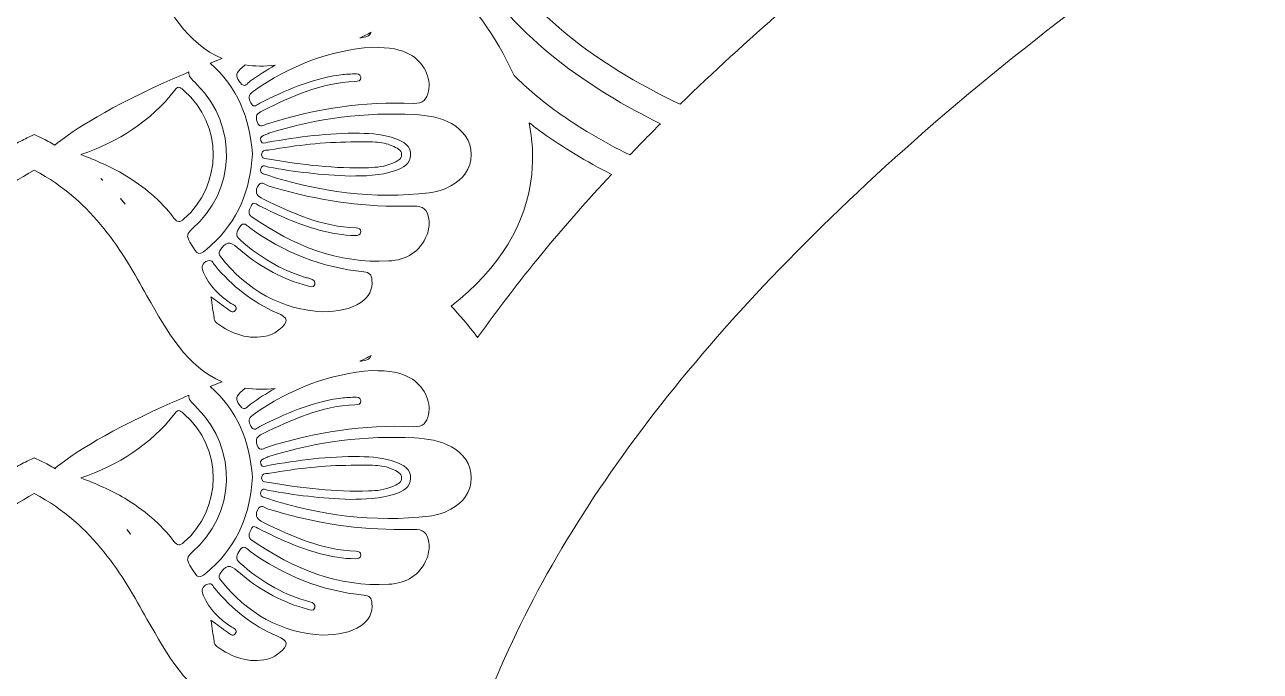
# Model space of a CAD drawing. Extents: x 705 to 2296, y -2914 to -85.
# Drawn here: x 1496.9 to 1958.3, y -1538.7 to -1297.2 of the extents above; entities that cross this region are included whole.
import ezdxf

# ---------------------------------------------------------------- set-up
doc = ezdxf.new("R2010")
doc.units = 0
doc.header["$MEASUREMENT"] = 0
doc.layers.add('Layer 1', color=7, linetype='Continuous')

# ---------------------------------------------------------------- blocks, each defined once
blk = doc.blocks.new('block 2')
at = {"layer": 'Layer 1', "lineweight": 0}
for points, knots in [([(2257.73, -639.78), (2234.93, -597.81), (2201.23, -557.75), (2160.32, -523.94), (2075.55, -453.89), (1964.94, -394.11), (1840.32, -350.94), (1840.32, -350.94), (1840.32, -350.93), (1840.32, -350.93), (1839.87, -348.96), (1839.3, -346.94), (1838.61, -344.88), (1837.07, -340.33), (1834.39, -333.76), (1828.95, -329.25), (1828.26, -328.68), (1827.55, -328.14), (1826.81, -327.67), (1826.81, -327.67), (1826.81, -327.67), (1826.79, -327.67), (1828.33, -308.78), (1824.73, -289.41), (1816.02, -270), (1811.57, -260.06), (1804.2, -253.12), (1797.06, -246.39), (1791.32, -240.98), (1785.89, -235.87), (1782.26, -229.5), (1781.17, -227.6), (1780.25, -225.55), (1779.27, -223.36), (1778.01, -220.55), (1776.7, -217.64), (1774.93, -214.81), (1767.88, -203.55), (1756.35, -197.47), (1745.08, -194.23), (1745.08, -194.23), (1743.71, -192.18), (1743.71, -192.18), (1701.28, -127.64), (1637.14, -102.84), (1590.8, -93.4), (1549.91, -85.06), (1516.05, -86.83), (1504.18, -87.86), (1504.14, -87.8), (1504.1, -87.77), (1504.08, -87.73), (1504.08, -87.73), (1503.9, -87.89), (1503.9, -87.89), (1502.32, -88.03), (1501.15, -88.15), (1500.45, -88.23), (1499.74, -88.15), (1498.58, -88.03), (1497.01, -87.89), (1497.01, -87.89), (1496.82, -87.73), (1496.82, -87.73), (1496.8, -87.77), (1496.76, -87.8), (1496.71, -87.86), (1484.84, -86.83), (1450.98, -85.06), (1410.1, -93.4), (1363.76, -102.84), (1299.62, -127.64), (1257.21, -192.15), (1257.21, -192.15), (1255.83, -194.23), (1255.83, -194.23), (1244.54, -197.47), (1233.02, -203.55), (1225.97, -214.81), (1224.2, -217.64), (1222.89, -220.55), (1221.62, -223.36), (1220.64, -225.55), (1219.73, -227.6), (1218.64, -229.5), (1215, -235.87), (1209.57, -240.98), (1203.83, -246.39), (1196.7, -253.12), (1189.33, -260.06), (1184.88, -270), (1176.17, -289.41), (1172.56, -308.78), (1174.1, -327.67), (1174.09, -327.67), (1174.09, -327.67), (1174.09, -327.67), (1173.36, -328.14), (1172.64, -328.67), (1171.94, -329.25), (1166.5, -333.76), (1163.83, -340.32), (1162.29, -344.88), (1161.6, -346.94), (1161.03, -348.96), (1160.57, -350.93), (1160.57, -350.93), (1160.57, -350.94), (1160.57, -350.94), (1035.95, -394.11), (925.34, -453.89), (840.57, -523.94), (799.66, -557.75), (765.97, -597.81), (743.17, -639.78), (717.38, -687.2), (705.23, -736.49), (707.06, -786.23), (708.79, -833.12), (721.42, -881.91), (744.63, -931.23), (776.61, -999.19), (827.22, -1064.83), (895.04, -1126.29), (939.72, -1166.8), (989.19, -1202.25), (1037.03, -1236.53), (1082.37, -1269.03), (1129.25, -1302.64), (1171.8, -1340.38), (1249.39, -1409.16), (1300.81, -1475.62), (1328.95, -1543.41), (1325.12, -1549.46), (1321.54, -1556.29), (1318.88, -1563.69), (1317.48, -1563.6), (1315.91, -1563.52), (1314.31, -1563.52), (1308.44, -1563.52), (1302.01, -1564.61), (1300.28, -1570.4), (1299.79, -1572.07), (1299.76, -1573.62), (1299.72, -1574.99), (1299.72, -1575.32), (1299.71, -1575.65), (1299.7, -1575.96), (1299.52, -1579.67), (1298.15, -1583.63), (1295.64, -1587.72), (1294.69, -1589.27), (1293.66, -1590.81), (1292.59, -1592.31), (1291.91, -1593.27), (1291.2, -1594.21), (1290.48, -1595.15), (1283.23, -1604.54), (1274, -1613.07), (1265.02, -1621.38), (1265.02, -1621.38), (1260.92, -1625.17), (1260.92, -1625.17), (1250.6, -1634.74), (1239.94, -1644.64), (1227.93, -1651.26), (1224.55, -1653.15), (1220.44, -1657.48), (1220.14, -1667.47), (1219.42, -1692.03), (1241.26, -1736.34), (1260.82, -1751.22), (1241.97, -1787.05), (1219.46, -1838.09), (1200.22, -1904.9), (1175.44, -1990.97), (1160.75, -2086.12), (1156.58, -2187.73), (1153.08, -2272.74), (1156.98, -2362.49), (1168.18, -2455.79), (1163.65, -2459.11), (1158.65, -2462.26), (1152.93, -2465.39), (1126.52, -2479.87), (1097.89, -2485.02), (1072.31, -2479.92), (1038.1, -2473.12), (1010.95, -2453.43), (991.61, -2421.39), (954.97, -2360.75), (954.3, -2266.43), (972.57, -2204.62), (992.17, -2138.34), (1031.4, -2072.06), (1096.04, -1996), (1100.49, -1990.76), (1104.99, -1985.54), (1109.5, -1980.33), (1133.88, -1952.07), (1159.09, -1922.85), (1176.92, -1889.25), (1201.05, -1843.72), (1206.63, -1795.65), (1192.18, -1757.38), (1192.18, -1757.38), (1181.68, -1729.58), (1181.68, -1729.58), (1181.68, -1729.58), (1184.11, -1759.19), (1184.11, -1759.19), (1187.04, -1794.94), (1172.43, -1827.44), (1159.67, -1848.41), (1139.55, -1881.48), (1111.42, -1909.63), (1084.2, -1936.84), (1072.99, -1948.07), (1061.38, -1959.69), (1050.51, -1971.48), (986.2, -2041.19), (939.51, -2104.75), (907.75, -2165.78), (865.01, -2247.87), (849.52, -2326.23), (861.72, -2398.68), (881.46, -2516.08), (980.8, -2608.54), (1070.48, -2648.09), (1102.71, -2662.3), (1132.76, -2669.48), (1158.32, -2669.48), (1176.87, -2669.48), (1193.05, -2665.7), (1205.97, -2658.08), (1205.97, -2658.09), (1205.97, -2658.09), (1205.97, -2658.09), (1212.84, -2680.03), (1220.66, -2700.47), (1229.34, -2719.23), (1249.6, -2763), (1275.41, -2799.36), (1306.05, -2827.33), (1339.78, -2858.12), (1383.84, -2881.32), (1437.02, -2896.27), (1479.37, -2908.16), (1526.54, -2914.39), (1574.07, -2914.39), (1577.53, -2914.39), (1581.01, -2914.35), (1584.47, -2914.28), (1715.72, -2911.78), (1847.6, -2857.02), (1946.29, -2764.08), (1983.95, -2728.62), (2013.13, -2688.17), (2030.68, -2647.08), (2050.96, -2599.62), (2056.14, -2551.69), (2046.08, -2504.65), (2026.22, -2411.76), (1963.7, -2334.68), (1870.04, -2287.56), (1788.08, -2246.34), (1690.33, -2231.81), (1599.94, -2247.09), (1606.11, -2235.77), (1612.34, -2224.53), (1618.54, -2213.38), (1637.36, -2179.5), (1656.8, -2144.46), (1673.59, -2108.59), (1710.68, -2029.32), (1732.71, -1958.15), (1740.94, -1891.02), (1746.05, -1849.4), (1747.6, -1797.58), (1735.16, -1750.76), (1754.43, -1736.28), (1775.99, -1693.13), (1775.99, -1668.36), (1775.99, -1667.96), (1775.99, -1667.55), (1775.98, -1667.16), (1775.68, -1657.19), (1771.58, -1652.89), (1768.19, -1651), (1756.19, -1644.4), (1745.52, -1634.53), (1735.2, -1624.98), (1735.2, -1624.98), (1731.1, -1621.2), (1731.1, -1621.2), (1719.8, -1610.79), (1708.12, -1600.03), (1700.47, -1587.65), (1697.96, -1583.57), (1696.6, -1579.62), (1696.43, -1575.92), (1696.41, -1575.61), (1696.4, -1575.29), (1696.4, -1574.97), (1696.37, -1573.59), (1696.32, -1572.04), (1695.83, -1570.37), (1694.11, -1564.66), (1687.76, -1563.55), (1681.94, -1563.52), (1679.29, -1556.2), (1675.74, -1549.42), (1671.94, -1543.41), (1700.08, -1475.62), (1751.51, -1409.16), (1829.1, -1340.38), (1871.64, -1302.64), (1918.53, -1269.03), (1963.87, -1236.53), (2011.71, -1202.25), (2061.18, -1166.8), (2105.86, -1126.29), (2173.67, -1064.83), (2224.28, -999.19), (2256.27, -931.23), (2279.48, -881.91), (2292.11, -833.13), (2293.84, -786.23), (2295.67, -736.49), (2283.52, -687.2), (2257.73, -639.78)], [0, 0, 0, 0, 1, 1, 1, 2, 2, 2, 3, 3, 3, 4, 4, 4, 5, 5, 5, 6, 6, 6, 7, 7, 7, 8, 8, 8, 9, 9, 9, 10, 10, 10, 11, 11, 11, 12, 12, 12, 13, 13, 13, 14, 14, 14, 15, 15, 15, 16, 16, 16, 17, 17, 17, 18, 18, 18, 19, 19, 19, 20, 20, 20, 21, 21, 21, 22, 22, 22, 23, 23, 23, 24, 24, 24, 25, 25, 25, 26, 26, 26, 27, 27, 27, 28, 28, 28, 29, 29, 29, 30, 30, 30, 31, 31, 31, 32, 32, 32, 33, 33, 33, 34, 34, 34, 35, 35, 35, 36, 36, 36, 37, 37, 37, 38, 38, 38, 39, 39, 39, 40, 40, 40, 41, 41, 41, 42, 42, 42, 43, 43, 43, 44, 44, 44, 45, 45, 45, 46, 46, 46, 47, 47, 47, 48, 48, 48, 49, 49, 49, 50, 50, 50, 51, 51, 51, 52, 52, 52, 53, 53, 53, 54, 54, 54, 55, 55, 55, 56, 56, 56, 57, 57, 57, 58, 58, 58, 59, 59, 59, 60, 60, 60, 61, 61, 61, 62, 62, 62, 63, 63, 63, 64, 64, 64, 65, 65, 65, 66, 66, 66, 67, 67, 67, 68, 68, 68, 69, 69, 69, 70, 70, 70, 71, 71, 71, 72, 72, 72, 73, 73, 73, 74, 74, 74, 75, 75, 75, 76, 76, 76, 77, 77, 77, 78, 78, 78, 79, 79, 79, 80, 80, 80, 81, 81, 81, 82, 82, 82, 83, 83, 83, 84, 84, 84, 85, 85, 85, 86, 86, 86, 87, 87, 87, 88, 88, 88, 89, 89, 89, 90, 90, 90, 91, 91, 91, 92, 92, 92, 93, 93, 93, 94, 94, 94, 95, 95, 95, 96, 96, 96, 97, 97, 97, 98, 98, 98, 99, 99, 99, 100, 100, 100, 101, 101, 101, 102, 102, 102, 103, 103, 103, 104, 104, 104, 105, 105, 105, 106, 106, 106, 107, 107, 107, 108, 108, 108, 109, 109, 109, 110, 110, 110, 110]), ([(1566.39, -1379.65), (1561.68, -1383.87), (1561.77, -1383.74), (1558.56, -1378.43), (1557.23, -1376.21), (1557.45, -1375.11), (1559.41, -1373.44), (1575.7, -1359.49), (1576.52, -1334.8), (1561.33, -1319.66), (1558.9, -1317.21), (1558.01, -1316.28), (1558.19, -1314.81), (1554.9, -1316.21), (1551.8, -1317.57), (1548.88, -1318.89), (1524.92, -1329.73), (1513.12, -1338.03), (1508.13, -1342.11), (1506.51, -1341.19), (1504.83, -1340.3), (1503.08, -1339.44), (1503.08, -1339.44), (1500.45, -1338.14), (1500.45, -1338.14), (1500.45, -1338.14), (1497.81, -1339.44), (1497.81, -1339.44), (1496.07, -1340.3), (1494.39, -1341.19), (1492.76, -1342.11), (1487.78, -1338.03), (1475.98, -1329.73), (1452.02, -1318.89), (1449.1, -1317.57), (1446, -1316.21), (1442.7, -1314.81), (1442.88, -1316.28), (1442, -1317.21), (1439.56, -1319.66), (1424.38, -1334.8), (1425.2, -1359.49), (1441.49, -1373.44), (1443.44, -1375.11), (1443.67, -1376.21), (1442.33, -1378.43), (1439.12, -1383.74), (1439.22, -1383.87), (1434.51, -1379.65), (1424.34, -1370.52), (1419.71, -1358.86), (1419.01, -1345.38), (1419.94, -1331.96), (1424.65, -1320.42), (1434.73, -1311.52), (1433.52, -1311.03), (1432.28, -1310.54), (1431.02, -1310.05), (1431.02, -1310.05), (1430.38, -1309.8), (1430.38, -1309.8), (1430.37, -1309.79), (1430.35, -1309.79), (1430.33, -1309.78), (1443.37, -1304.24), (1450.68, -1291.31), (1458.36, -1277.65), (1467.57, -1261.27), (1477.96, -1242.77), (1500.45, -1230.72), (1522.94, -1242.77), (1533.33, -1261.27), (1542.54, -1277.65), (1550.21, -1291.31), (1557.53, -1304.24), (1570.57, -1309.78), (1570.54, -1309.79), (1570.53, -1309.79), (1570.52, -1309.8), (1570.52, -1309.8), (1569.87, -1310.05), (1569.87, -1310.05), (1568.62, -1310.54), (1567.38, -1311.03), (1566.16, -1311.52), (1576.25, -1320.42), (1580.96, -1331.96), (1581.89, -1345.38), (1581.18, -1358.86), (1576.56, -1370.52), (1566.39, -1379.65)], [0, 0, 0, 0, 1, 1, 1, 2, 2, 2, 3, 3, 3, 4, 4, 4, 5, 5, 5, 6, 6, 6, 7, 7, 7, 8, 8, 8, 9, 9, 9, 10, 10, 10, 11, 11, 11, 12, 12, 12, 13, 13, 13, 14, 14, 14, 15, 15, 15, 16, 16, 16, 17, 17, 17, 18, 18, 18, 19, 19, 19, 20, 20, 20, 21, 21, 21, 22, 22, 22, 23, 23, 23, 24, 24, 24, 25, 25, 25, 26, 26, 26, 27, 27, 27, 28, 28, 28, 29, 29, 29, 30, 30, 30, 30]), ([(1741.63, -1326.9), (1715.28, -1314.37), (1686.14, -1295.25), (1670.52, -1267.76), (1677.51, -1259.47), (1682.24, -1250.58), (1684.65, -1241.14), (1684.65, -1241.14), (1684.67, -1241.22), (1684.67, -1241.22), (1693.13, -1238.06), (1701.57, -1234.46), (1710, -1230.43), (1725.58, -1258.64), (1753.54, -1278.46), (1779.83, -1291.76), (1766.78, -1303.16), (1754, -1314.85), (1741.63, -1326.9)], [0, 0, 0, 0, 1, 1, 1, 2, 2, 2, 3, 3, 3, 4, 4, 4, 5, 5, 5, 6, 6, 6, 6]), ([(1722.83, -1345.83), (1712.81, -1340.89), (1703.7, -1335.49), (1695.72, -1329.74), (1689.74, -1325.42), (1684.34, -1320.85), (1679.59, -1316.14), (1672.93, -1301.02), (1662.91, -1288.73), (1656.18, -1281.53), (1658.87, -1279.4), (1661.37, -1277.22), (1663.7, -1274.99), (1680.2, -1302.3), (1708.31, -1321.4), (1734.28, -1334.15), (1730.42, -1338.01), (1726.6, -1341.9), (1722.83, -1345.83)], [0, 0, 0, 0, 1, 1, 1, 2, 2, 2, 3, 3, 3, 4, 4, 4, 5, 5, 5, 6, 6, 6, 6]), ([(1626.31, -1299.98), (1626.31, -1299.98), (1626.31, -1300), (1626.31, -1300), (1625.87, -1301.12), (1624.9, -1301.77), (1623.05, -1301.96), (1622.72, -1302), (1622.38, -1302.04), (1622.06, -1302.08), (1623.46, -1301.41), (1624.86, -1300.71), (1626.31, -1299.98)], [0, 0, 0, 0, 1, 1, 1, 2, 2, 2, 3, 3, 3, 4, 4, 4, 4]), ([(1583.71, -1333.45), (1582.91, -1331.21), (1583.63, -1330.26), (1585.62, -1329.29), (1596.61, -1323.89), (1607.67, -1318.82), (1620.21, -1318.34), (1621.22, -1318.31), (1622.49, -1318.32), (1622.33, -1316.82), (1622.2, -1315.45), (1621, -1315.46), (1619.96, -1315.52), (1618.03, -1315.62), (1616.08, -1315.7), (1614.17, -1315.98), (1603.64, -1317.5), (1594.09, -1321.82), (1584.68, -1326.49), (1583.67, -1327.01), (1582.43, -1328.59), (1581.35, -1326.4), (1580.54, -1324.74), (1580.18, -1323.46), (1582.14, -1322.08), (1595.96, -1312.28), (1611.25, -1306.71), (1626.44, -1305.6), (1633.2, -1305.55), (1637.56, -1306.47), (1640.73, -1308.25), (1645.71, -1311.03), (1648.79, -1317.1), (1647.66, -1322.01), (1647, -1324.92), (1645.73, -1326.71), (1642.1, -1326.55), (1623.47, -1325.74), (1605.31, -1328.56), (1587.53, -1334.17), (1586.3, -1334.56), (1584.69, -1336.22), (1583.71, -1333.45)], [0, 0, 0, 0, 1, 1, 1, 2, 2, 2, 3, 3, 3, 4, 4, 4, 5, 5, 5, 6, 6, 6, 7, 7, 7, 8, 8, 8, 9, 9, 9, 10, 10, 10, 11, 11, 11, 12, 12, 12, 13, 13, 13, 14, 14, 14, 14]), ([(1577.33, -1318.79), (1575.95, -1316.95), (1575.31, -1315.61), (1577.49, -1313.68), (1578.06, -1313.17), (1578.64, -1312.68), (1579.23, -1312.19), (1579.23, -1312.19), (1579.24, -1312.18), (1579.24, -1312.18), (1582.71, -1312.68), (1586.41, -1312.74), (1590.4, -1312.31), (1587.22, -1314.05), (1584.16, -1316.02), (1581.15, -1318.18), (1580.12, -1318.93), (1579.08, -1321.11), (1577.33, -1318.79)], [0, 0, 0, 0, 1, 1, 1, 2, 2, 2, 3, 3, 3, 4, 4, 4, 5, 5, 5, 6, 6, 6, 6]), ([(1534.22, -1353.31), (1529.06, -1350.22), (1523.55, -1347.91), (1517.84, -1345.69), (1531.86, -1340.81), (1543.88, -1333.34), (1552.92, -1321.59), (1554.46, -1319.59), (1555.33, -1320.92), (1556.42, -1321.84), (1570.91, -1334.14), (1570.83, -1357.44), (1556.31, -1369.71), (1554.77, -1371.01), (1553.92, -1371.16), (1552.6, -1369.4), (1547.6, -1362.76), (1541.32, -1357.56), (1534.22, -1353.31)], [0, 0, 0, 0, 1, 1, 1, 2, 2, 2, 3, 3, 3, 4, 4, 4, 5, 5, 5, 6, 6, 6, 6]), ([(1647.9, -1359.98), (1627.18, -1362.39), (1606.99, -1359.67), (1587.23, -1353.3), (1586.12, -1352.96), (1584.51, -1352.75), (1585.07, -1350.9), (1585.63, -1349.13), (1587, -1350.2), (1587.95, -1350.37), (1597.72, -1352.11), (1607.55, -1353.35), (1618.55, -1353.7), (1623.53, -1353.65), (1629.59, -1353.7), (1635.39, -1351.63), (1638.17, -1350.65), (1640.86, -1349.16), (1640.97, -1345.87), (1641.09, -1342.34), (1638.26, -1340.82), (1635.4, -1339.75), (1631.07, -1338.14), (1626.51, -1337.8), (1621.94, -1337.73), (1610.38, -1337.54), (1598.99, -1339.08), (1587.63, -1341.09), (1586.76, -1341.24), (1585.58, -1342.12), (1585.06, -1340.52), (1584.55, -1338.91), (1585.81, -1338.62), (1586.86, -1338.19), (1587.39, -1337.96), (1587.91, -1337.76), (1588.46, -1337.59), (1606.04, -1332.1), (1624.03, -1329.74), (1642.43, -1330.76), (1647.22, -1331.03), (1652.01, -1331.68), (1656.27, -1334.12), (1660.72, -1336.65), (1663.58, -1340.39), (1663.57, -1345.67), (1663.57, -1351.07), (1660.61, -1354.84), (1656.02, -1357.41), (1653.5, -1358.81), (1650.73, -1359.65), (1647.9, -1359.98)], [0, 0, 0, 0, 1, 1, 1, 2, 2, 2, 3, 3, 3, 4, 4, 4, 5, 5, 5, 6, 6, 6, 7, 7, 7, 8, 8, 8, 9, 9, 9, 10, 10, 10, 11, 11, 11, 12, 12, 12, 13, 13, 13, 14, 14, 14, 15, 15, 15, 16, 16, 16, 17, 17, 17, 17]), ([(1666.01, -1414.04), (1662.48, -1409.33), (1659.03, -1405.36), (1656.18, -1402.3), (1674.23, -1388), (1684.32, -1371.51), (1686.21, -1353.11), (1686.89, -1346.47), (1686.45, -1340), (1685.25, -1333.78), (1686.83, -1335.04), (1688.47, -1336.26), (1690.14, -1337.48), (1697.84, -1343.03), (1706.52, -1348.26), (1715.99, -1353.08), (1698.07, -1372.31), (1681.27, -1392.53), (1666.01, -1414.04)], [0, 0, 0, 0, 1, 1, 1, 2, 2, 2, 3, 3, 3, 4, 4, 4, 5, 5, 5, 6, 6, 6, 6]), ([(1585.32, -1345.77), (1585.28, -1343.69), (1587.29, -1344.15), (1588.43, -1343.95), (1598.41, -1342.16), (1608.48, -1341.01), (1618.64, -1340.98), (1621.71, -1340.98), (1624.79, -1340.93), (1627.86, -1341), (1630.04, -1341.05), (1632.15, -1341.55), (1634.15, -1342.45), (1635.7, -1343.14), (1637.64, -1343.77), (1637.61, -1345.77), (1637.57, -1347.58), (1635.76, -1348.21), (1634.31, -1348.86), (1631.45, -1350.18), (1628.38, -1350.46), (1625.31, -1350.57), (1612.83, -1350.99), (1600.51, -1349.52), (1588.26, -1347.4), (1587.17, -1347.21), (1585.37, -1347.59), (1585.32, -1345.77)], [0, 0, 0, 0, 1, 1, 1, 2, 2, 2, 3, 3, 3, 4, 4, 4, 5, 5, 5, 6, 6, 6, 7, 7, 7, 8, 8, 8, 9, 9, 9, 9]), ([(1559.41, -1494.22), (1575.7, -1480.27), (1576.52, -1455.57), (1561.33, -1440.43), (1558.9, -1437.99), (1558.01, -1437.06), (1558.19, -1435.59), (1554.9, -1436.99), (1551.8, -1438.35), (1548.88, -1439.67), (1524.92, -1450.5), (1513.12, -1458.81), (1508.13, -1462.89), (1508.2, -1462.92), (1508.28, -1462.97), (1508.35, -1463.02), (1506.65, -1462.05), (1504.91, -1461.11), (1503.08, -1460.21), (1503.08, -1460.21), (1500.45, -1458.91), (1500.45, -1458.91), (1500.45, -1458.91), (1497.81, -1460.21), (1497.81, -1460.21), (1495.99, -1461.11), (1494.24, -1462.05), (1492.55, -1463.02), (1492.62, -1462.97), (1492.69, -1462.92), (1492.76, -1462.89), (1487.78, -1458.81), (1475.98, -1450.5), (1452.02, -1439.67), (1449.1, -1438.35), (1446, -1436.99), (1442.7, -1435.59), (1442.88, -1437.06), (1442, -1437.99), (1439.56, -1440.43), (1424.38, -1455.57), (1425.2, -1480.27), (1441.49, -1494.22), (1443.44, -1495.89), (1443.67, -1496.99), (1442.33, -1499.21), (1439.12, -1504.51), (1439.22, -1504.65), (1434.51, -1500.42), (1424.34, -1491.3), (1419.71, -1479.64), (1419.01, -1466.16), (1419.94, -1452.73), (1424.65, -1441.2), (1434.73, -1432.3), (1433.52, -1431.81), (1432.28, -1431.32), (1431.02, -1430.83), (1430.81, -1430.75), (1430.59, -1430.66), (1430.38, -1430.58), (1430.37, -1430.57), (1430.34, -1430.57), (1430.33, -1430.55), (1443.37, -1425.03), (1450.67, -1412.07), (1458.36, -1398.42), (1467.57, -1382.03), (1477.96, -1363.54), (1500.45, -1351.49), (1522.94, -1363.54), (1533.33, -1382.03), (1542.54, -1398.42), (1550.22, -1412.07), (1557.53, -1425.03), (1570.57, -1430.55), (1570.55, -1430.57), (1570.53, -1430.57), (1570.52, -1430.58), (1570.3, -1430.66), (1570.09, -1430.75), (1569.87, -1430.83), (1568.62, -1431.32), (1567.38, -1431.81), (1566.16, -1432.3), (1576.25, -1441.2), (1580.96, -1452.73), (1581.89, -1466.16), (1581.18, -1479.64), (1576.56, -1491.3), (1566.39, -1500.42), (1561.68, -1504.65), (1561.77, -1504.51), (1558.56, -1499.21), (1557.23, -1496.99), (1557.45, -1495.89), (1559.41, -1494.22)], [0, 0, 0, 0, 1, 1, 1, 2, 2, 2, 3, 3, 3, 4, 4, 4, 5, 5, 5, 6, 6, 6, 7, 7, 7, 8, 8, 8, 9, 9, 9, 10, 10, 10, 11, 11, 11, 12, 12, 12, 13, 13, 13, 14, 14, 14, 15, 15, 15, 16, 16, 16, 17, 17, 17, 18, 18, 18, 19, 19, 19, 20, 20, 20, 21, 21, 21, 22, 22, 22, 23, 23, 23, 24, 24, 24, 25, 25, 25, 26, 26, 26, 27, 27, 27, 28, 28, 28, 29, 29, 29, 30, 30, 30, 31, 31, 31, 32, 32, 32, 32]), ([(1525.99, -1355.26), (1525.75, -1355.04), (1525.52, -1354.82), (1525.28, -1354.6), (1525.47, -1354.77), (1525.66, -1354.95), (1525.85, -1355.12), (1525.9, -1355.16), (1525.94, -1355.21), (1525.99, -1355.26)], [0, 0, 0, 0, 1, 1, 1, 2, 2, 2, 3, 3, 3, 3]), ([(1647.1, -1375.57), (1644.59, -1382.1), (1639.38, -1385.06), (1632.81, -1385.43), (1613.77, -1386.48), (1597.17, -1379.67), (1581.83, -1369.04), (1579.86, -1367.68), (1580.77, -1366.37), (1581.4, -1364.95), (1582.27, -1362.95), (1583.44, -1364.28), (1584.43, -1364.77), (1591.68, -1368.35), (1599, -1371.78), (1606.85, -1373.88), (1611.25, -1375.08), (1615.72, -1375.9), (1620.32, -1375.89), (1621.25, -1375.89), (1622.23, -1375.78), (1622.37, -1374.59), (1622.53, -1373.27), (1621.55, -1373.14), (1620.59, -1373.1), (1608.09, -1372.61), (1596.98, -1367.71), (1586, -1362.29), (1583.83, -1361.21), (1582.68, -1360.23), (1583.81, -1357.69), (1584.97, -1355.13), (1586.54, -1356.93), (1587.75, -1357.3), (1603.07, -1362.06), (1618.7, -1364.8), (1634.75, -1364.95), (1637.15, -1364.95), (1639.54, -1364.97), (1641.94, -1364.93), (1645.8, -1364.89), (1647.13, -1365.98), (1647.76, -1369.86), (1648.07, -1371.82), (1647.82, -1373.72), (1647.1, -1375.57)], [0, 0, 0, 0, 1, 1, 1, 2, 2, 2, 3, 3, 3, 4, 4, 4, 5, 5, 5, 6, 6, 6, 7, 7, 7, 8, 8, 8, 9, 9, 9, 10, 10, 10, 11, 11, 11, 12, 12, 12, 13, 13, 13, 14, 14, 14, 15, 15, 15, 15]), ([(1534.43, -1364.22), (1533.84, -1363.52), (1533.25, -1362.82), (1532.64, -1362.14), (1532.83, -1362.35), (1533.01, -1362.55), (1533.19, -1362.75), (1533.6, -1363.24), (1534.02, -1363.73), (1534.43, -1364.22)], [0, 0, 0, 0, 1, 1, 1, 2, 2, 2, 3, 3, 3, 3]), ([(1622.45, -1400.92), (1618.42, -1403.72), (1613.76, -1404.08), (1608.2, -1404.47), (1592.85, -1403.57), (1579.93, -1396.47), (1569.99, -1383.74), (1569.46, -1383.06), (1569.19, -1382.5), (1569.74, -1381.61), (1571.83, -1378.24), (1573.48, -1377.93), (1576.38, -1380.49), (1576.98, -1381.02), (1577.58, -1381.54), (1578.19, -1382.06), (1585.38, -1388.03), (1593.5, -1392.27), (1602.52, -1394.75), (1603.45, -1395), (1604.68, -1395.61), (1605.17, -1394.26), (1605.71, -1392.76), (1604.46, -1392.34), (1603.33, -1392.01), (1602.78, -1391.84), (1602.23, -1391.72), (1601.68, -1391.54), (1592.52, -1388.7), (1584.47, -1383.96), (1577.32, -1377.53), (1575.22, -1375.66), (1576.07, -1374.46), (1577.24, -1372.71), (1578.68, -1370.57), (1579.71, -1372.12), (1580.79, -1372.92), (1593.58, -1382.23), (1607.8, -1387.89), (1623.56, -1389.49), (1625.59, -1389.7), (1626.38, -1390.66), (1626.55, -1392.47), (1626.88, -1396.11), (1625.41, -1398.87), (1622.45, -1400.92)], [0, 0, 0, 0, 1, 1, 1, 2, 2, 2, 3, 3, 3, 4, 4, 4, 5, 5, 5, 6, 6, 6, 7, 7, 7, 8, 8, 8, 9, 9, 9, 10, 10, 10, 11, 11, 11, 12, 12, 12, 13, 13, 13, 14, 14, 14, 15, 15, 15, 15]), ([(1587.54, -1413.34), (1580.44, -1415.12), (1574.36, -1412.62), (1568.65, -1408.72), (1567.94, -1408.24), (1567.68, -1407.53), (1567.57, -1406.69), (1567.25, -1404.22), (1566.87, -1401.77), (1566.44, -1398.77), (1568.75, -1400.5), (1570.61, -1401.97), (1572.56, -1403.29), (1573.42, -1403.88), (1574.59, -1405.15), (1575.51, -1403.91), (1576.69, -1402.33), (1574.84, -1401.87), (1573.89, -1401.25), (1569.46, -1398.29), (1565.76, -1394.7), (1563.66, -1389.68), (1563.03, -1388.14), (1562.57, -1386.88), (1564.54, -1385.68), (1566.68, -1384.37), (1567.15, -1386.18), (1567.97, -1387.14), (1574.35, -1394.74), (1581.82, -1400.89), (1591.05, -1404.75), (1595.43, -1406.59), (1595.62, -1408.2), (1591.79, -1411.21), (1590.51, -1412.22), (1589.09, -1412.94), (1587.54, -1413.34)], [0, 0, 0, 0, 1, 1, 1, 2, 2, 2, 3, 3, 3, 4, 4, 4, 5, 5, 5, 6, 6, 6, 7, 7, 7, 8, 8, 8, 9, 9, 9, 10, 10, 10, 11, 11, 11, 12, 12, 12, 12]), ([(1626.31, -1420.75), (1626.31, -1420.76), (1626.31, -1420.76), (1626.31, -1420.77), (1625.87, -1421.89), (1624.9, -1422.55), (1623.05, -1422.74), (1622.72, -1422.78), (1622.38, -1422.81), (1622.06, -1422.86), (1622.05, -1422.86), (1622.05, -1422.86), (1622.04, -1422.86), (1623.43, -1422.19), (1624.86, -1421.48), (1626.31, -1420.75)], [0, 0, 0, 0, 1, 1, 1, 2, 2, 2, 3, 3, 3, 4, 4, 4, 5, 5, 5, 5]), ([(1583.71, -1454.23), (1582.91, -1451.98), (1583.63, -1451.04), (1585.62, -1450.06), (1596.61, -1444.67), (1607.67, -1439.6), (1620.21, -1439.12), (1621.22, -1439.09), (1622.49, -1439.1), (1622.33, -1437.59), (1622.2, -1436.22), (1621, -1436.23), (1619.96, -1436.29), (1618.03, -1436.4), (1616.08, -1436.47), (1614.17, -1436.76), (1603.64, -1438.27), (1594.09, -1442.59), (1584.68, -1447.27), (1583.67, -1447.78), (1582.43, -1449.37), (1581.35, -1447.17), (1580.54, -1445.52), (1580.18, -1444.24), (1582.14, -1442.86), (1595.96, -1433.06), (1611.25, -1427.49), (1626.44, -1426.38), (1633.2, -1426.33), (1637.56, -1427.25), (1640.73, -1429.03), (1645.71, -1431.81), (1648.79, -1437.88), (1647.66, -1442.78), (1647, -1445.7), (1645.73, -1447.48), (1642.1, -1447.33), (1623.47, -1446.52), (1605.31, -1449.33), (1587.53, -1454.94), (1586.3, -1455.34), (1584.69, -1456.99), (1583.71, -1454.23)], [0, 0, 0, 0, 1, 1, 1, 2, 2, 2, 3, 3, 3, 4, 4, 4, 5, 5, 5, 6, 6, 6, 7, 7, 7, 8, 8, 8, 9, 9, 9, 10, 10, 10, 11, 11, 11, 12, 12, 12, 13, 13, 13, 14, 14, 14, 14]), ([(1590.4, -1433.07), (1587.22, -1434.83), (1584.16, -1436.79), (1581.15, -1438.95), (1580.12, -1439.71), (1579.08, -1441.89), (1577.33, -1439.56), (1575.95, -1437.73), (1575.31, -1436.39), (1577.49, -1434.46), (1578.06, -1433.94), (1578.64, -1433.45), (1579.23, -1432.96), (1579.24, -1432.95), (1579.24, -1432.95), (1579.25, -1432.94), (1582.71, -1433.44), (1586.41, -1433.5), (1590.4, -1433.07)], [0, 0, 0, 0, 1, 1, 1, 2, 2, 2, 3, 3, 3, 4, 4, 4, 5, 5, 5, 6, 6, 6, 6]), ([(1534.22, -1474.09), (1529.06, -1471), (1523.55, -1468.69), (1517.84, -1466.47), (1531.86, -1461.59), (1543.88, -1454.12), (1552.92, -1442.37), (1554.46, -1440.36), (1555.33, -1441.7), (1556.42, -1442.62), (1570.91, -1454.92), (1570.83, -1478.22), (1556.31, -1490.48), (1554.77, -1491.78), (1553.92, -1491.94), (1552.6, -1490.17), (1547.6, -1483.54), (1541.32, -1478.34), (1534.22, -1474.09)], [0, 0, 0, 0, 1, 1, 1, 2, 2, 2, 3, 3, 3, 4, 4, 4, 5, 5, 5, 6, 6, 6, 6]), ([(1587.23, -1474.08), (1586.12, -1473.73), (1584.51, -1473.53), (1585.07, -1471.68), (1585.63, -1469.9), (1587, -1470.98), (1587.95, -1471.14), (1597.72, -1472.89), (1607.55, -1474.13), (1618.55, -1474.47), (1623.53, -1474.42), (1629.59, -1474.47), (1635.39, -1472.41), (1638.17, -1471.43), (1640.86, -1469.94), (1640.97, -1466.65), (1641.09, -1463.11), (1638.26, -1461.6), (1635.4, -1460.53), (1631.07, -1458.91), (1626.51, -1458.58), (1621.94, -1458.51), (1610.38, -1458.32), (1598.99, -1459.86), (1587.63, -1461.86), (1586.76, -1462.02), (1585.58, -1462.9), (1585.06, -1461.3), (1584.55, -1459.69), (1585.81, -1459.39), (1586.86, -1458.96), (1587.39, -1458.74), (1587.91, -1458.53), (1588.46, -1458.37), (1606.04, -1452.88), (1624.03, -1450.52), (1642.43, -1451.54), (1647.22, -1451.8), (1652.01, -1452.46), (1656.27, -1454.89), (1660.72, -1457.42), (1663.58, -1461.17), (1663.57, -1466.44), (1663.57, -1471.85), (1660.61, -1475.62), (1656.02, -1478.18), (1653.5, -1479.59), (1650.73, -1480.43), (1647.9, -1480.76), (1627.18, -1483.17), (1606.99, -1480.45), (1587.23, -1474.08)], [0, 0, 0, 0, 1, 1, 1, 2, 2, 2, 3, 3, 3, 4, 4, 4, 5, 5, 5, 6, 6, 6, 7, 7, 7, 8, 8, 8, 9, 9, 9, 10, 10, 10, 11, 11, 11, 12, 12, 12, 13, 13, 13, 14, 14, 14, 15, 15, 15, 16, 16, 16, 17, 17, 17, 17]), ([(1585.32, -1466.55), (1585.28, -1464.46), (1587.29, -1464.93), (1588.43, -1464.72), (1598.41, -1462.94), (1608.48, -1461.79), (1618.64, -1461.75), (1621.71, -1461.75), (1624.79, -1461.71), (1627.86, -1461.78), (1630.04, -1461.83), (1632.15, -1462.33), (1634.15, -1463.22), (1635.7, -1463.91), (1637.64, -1464.55), (1637.61, -1466.55), (1637.57, -1468.35), (1635.76, -1468.98), (1634.31, -1469.64), (1631.45, -1470.95), (1628.38, -1471.24), (1625.31, -1471.35), (1612.83, -1471.76), (1600.51, -1470.3), (1588.26, -1468.17), (1587.17, -1467.98), (1585.37, -1468.36), (1585.32, -1466.55)], [0, 0, 0, 0, 1, 1, 1, 2, 2, 2, 3, 3, 3, 4, 4, 4, 5, 5, 5, 6, 6, 6, 7, 7, 7, 8, 8, 8, 9, 9, 9, 9]), ([(1558.56, -1619.97), (1557.23, -1617.75), (1557.45, -1616.65), (1559.41, -1614.98), (1575.7, -1601.04), (1576.52, -1576.34), (1561.33, -1561.2), (1558.9, -1558.75), (1558.01, -1557.82), (1558.19, -1556.35), (1554.9, -1557.75), (1551.8, -1559.11), (1548.88, -1560.43), (1524.92, -1571.27), (1513.12, -1579.57), (1508.13, -1583.65), (1506.51, -1582.73), (1504.83, -1581.84), (1503.08, -1580.98), (1503.08, -1580.98), (1500.45, -1579.69), (1500.45, -1579.69), (1500.45, -1579.69), (1497.81, -1580.98), (1497.81, -1580.98), (1496.07, -1581.84), (1494.39, -1582.73), (1492.76, -1583.65), (1487.78, -1579.57), (1475.98, -1571.27), (1452.02, -1560.43), (1449.1, -1559.11), (1446, -1557.75), (1442.7, -1556.35), (1442.88, -1557.82), (1442, -1558.75), (1439.56, -1561.2), (1424.38, -1576.34), (1425.2, -1601.04), (1441.49, -1614.98), (1443.44, -1616.65), (1443.67, -1617.75), (1442.33, -1619.97), (1439.12, -1625.28), (1439.22, -1625.41), (1434.51, -1621.19), (1424.34, -1612.06), (1419.71, -1600.4), (1419.01, -1586.92), (1419.94, -1573.5), (1424.65, -1561.96), (1434.73, -1553.06), (1433.52, -1552.57), (1432.28, -1552.08), (1431.02, -1551.59), (1431.02, -1551.59), (1430.38, -1551.34), (1430.38, -1551.34), (1430.37, -1551.34), (1430.34, -1551.33), (1430.33, -1551.33), (1443.37, -1545.78), (1450.68, -1532.85), (1458.36, -1519.2), (1467.57, -1502.81), (1477.96, -1484.32), (1500.45, -1472.27), (1522.94, -1484.32), (1533.33, -1502.81), (1542.54, -1519.2), (1550.21, -1532.85), (1557.53, -1545.78), (1570.57, -1551.33), (1570.55, -1551.33), (1570.53, -1551.34), (1570.52, -1551.34), (1570.52, -1551.34), (1569.87, -1551.59), (1569.87, -1551.59), (1568.62, -1552.08), (1567.38, -1552.57), (1566.16, -1553.06), (1576.25, -1561.96), (1580.96, -1573.5), (1581.89, -1586.92), (1581.18, -1600.4), (1576.56, -1612.06), (1566.39, -1621.19), (1561.68, -1625.41), (1561.77, -1625.28), (1558.56, -1619.97)], [0, 0, 0, 0, 1, 1, 1, 2, 2, 2, 3, 3, 3, 4, 4, 4, 5, 5, 5, 6, 6, 6, 7, 7, 7, 8, 8, 8, 9, 9, 9, 10, 10, 10, 11, 11, 11, 12, 12, 12, 13, 13, 13, 14, 14, 14, 15, 15, 15, 16, 16, 16, 17, 17, 17, 18, 18, 18, 19, 19, 19, 20, 20, 20, 21, 21, 21, 22, 22, 22, 23, 23, 23, 24, 24, 24, 25, 25, 25, 26, 26, 26, 27, 27, 27, 28, 28, 28, 29, 29, 29, 30, 30, 30, 30]), ([(1581.83, -1489.82), (1579.86, -1488.46), (1580.77, -1487.14), (1581.4, -1485.72), (1582.27, -1483.73), (1583.44, -1485.06), (1584.43, -1485.54), (1591.68, -1489.12), (1599, -1492.56), (1606.85, -1494.66), (1611.25, -1495.85), (1615.72, -1496.68), (1620.32, -1496.66), (1621.25, -1496.66), (1622.23, -1496.56), (1622.37, -1495.36), (1622.53, -1494.05), (1621.55, -1493.92), (1620.59, -1493.87), (1608.09, -1493.38), (1596.98, -1488.49), (1586, -1483.06), (1583.83, -1481.99), (1582.68, -1481.01), (1583.81, -1478.47), (1584.97, -1475.9), (1586.54, -1477.71), (1587.75, -1478.08), (1603.07, -1482.84), (1618.7, -1485.58), (1634.75, -1485.72), (1637.15, -1485.72), (1639.54, -1485.75), (1641.94, -1485.71), (1645.8, -1485.66), (1647.13, -1486.76), (1647.76, -1490.64), (1648.07, -1492.6), (1647.82, -1494.49), (1647.1, -1496.34), (1644.59, -1502.88), (1639.38, -1505.84), (1632.81, -1506.21), (1613.77, -1507.26), (1597.17, -1500.45), (1581.83, -1489.82)], [0, 0, 0, 0, 1, 1, 1, 2, 2, 2, 3, 3, 3, 4, 4, 4, 5, 5, 5, 6, 6, 6, 7, 7, 7, 8, 8, 8, 9, 9, 9, 10, 10, 10, 11, 11, 11, 12, 12, 12, 13, 13, 13, 14, 14, 14, 15, 15, 15, 15]), ([(1536.4, -1487.43), (1535.94, -1486.84), (1535.48, -1486.27), (1535, -1485.69), (1535.38, -1486.15), (1535.75, -1486.61), (1536.12, -1487.07), (1536.22, -1487.19), (1536.3, -1487.31), (1536.4, -1487.43)], [0, 0, 0, 0, 1, 1, 1, 2, 2, 2, 3, 3, 3, 3]), ([(1622.45, -1521.69), (1618.42, -1524.5), (1613.76, -1524.86), (1608.2, -1525.25), (1592.85, -1524.34), (1579.93, -1517.24), (1569.99, -1504.51), (1569.46, -1503.83), (1569.19, -1503.27), (1569.74, -1502.39), (1571.83, -1499.01), (1573.48, -1498.7), (1576.38, -1501.27), (1576.98, -1501.79), (1577.58, -1502.32), (1578.19, -1502.83), (1585.38, -1508.81), (1593.5, -1513.05), (1602.52, -1515.53), (1603.45, -1515.78), (1604.68, -1516.39), (1605.17, -1515.04), (1605.71, -1513.53), (1604.46, -1513.12), (1603.33, -1512.78), (1602.78, -1512.62), (1602.23, -1512.5), (1601.68, -1512.32), (1592.52, -1509.48), (1584.47, -1504.74), (1577.32, -1498.31), (1575.22, -1496.44), (1576.07, -1495.23), (1577.24, -1493.49), (1578.68, -1491.34), (1579.71, -1492.89), (1580.79, -1493.69), (1593.58, -1503.01), (1607.8, -1508.67), (1623.56, -1510.27), (1625.59, -1510.48), (1626.38, -1511.43), (1626.55, -1513.25), (1626.88, -1516.89), (1625.41, -1519.64), (1622.45, -1521.69)], [0, 0, 0, 0, 1, 1, 1, 2, 2, 2, 3, 3, 3, 4, 4, 4, 5, 5, 5, 6, 6, 6, 7, 7, 7, 8, 8, 8, 9, 9, 9, 10, 10, 10, 11, 11, 11, 12, 12, 12, 13, 13, 13, 14, 14, 14, 15, 15, 15, 15]), ([(1587.54, -1534.12), (1580.44, -1535.89), (1574.36, -1533.4), (1568.65, -1529.5), (1567.94, -1529.02), (1567.68, -1528.3), (1567.57, -1527.47), (1567.25, -1525), (1566.87, -1522.54), (1566.44, -1519.55), (1568.75, -1521.28), (1570.61, -1522.74), (1572.56, -1524.07), (1573.42, -1524.65), (1574.59, -1525.93), (1575.51, -1524.69), (1576.69, -1523.1), (1574.84, -1522.65), (1573.89, -1522.03), (1569.46, -1519.07), (1565.76, -1515.48), (1563.66, -1510.46), (1563.03, -1508.92), (1562.57, -1507.65), (1564.54, -1506.46), (1566.68, -1505.15), (1567.15, -1506.96), (1567.97, -1507.91), (1574.35, -1515.51), (1581.82, -1521.67), (1591.05, -1525.52), (1595.43, -1527.36), (1595.62, -1528.97), (1591.79, -1531.99), (1590.51, -1532.99), (1589.09, -1533.72), (1587.54, -1534.12)], [0, 0, 0, 0, 1, 1, 1, 2, 2, 2, 3, 3, 3, 4, 4, 4, 5, 5, 5, 6, 6, 6, 7, 7, 7, 8, 8, 8, 9, 9, 9, 10, 10, 10, 11, 11, 11, 12, 12, 12, 12])]:
    blk.add_open_spline(points, degree=3, knots=knots, dxfattribs=at)

msp = doc.modelspace()

# ---------------------------------------------------------------- block references
at = {"layer": 'Layer 1'}
msp.add_blockref('block 2', (0, 0), dxfattribs=at)

doc.saveas('drawing.dxf')
